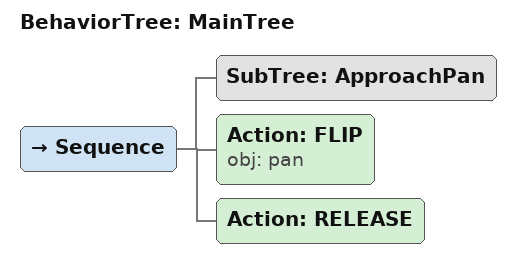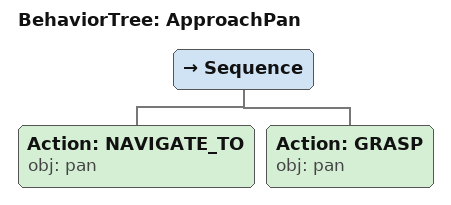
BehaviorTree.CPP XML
<root main_tree_to_execute="MainTree">
  <BehaviorTree ID="MainTree">
    <Sequence>
      <!-- Execute subtree ApproachPan -->
      <SubTree ID="ApproachPan" />
      <!-- Return pan upright (flip) -->
      <Action ID="FLIP" obj="pan" />
      <!-- Release -->
      <Action ID="RELEASE" />
    </Sequence>
  </BehaviorTree>
  <!-- Subtree definition ApproachPan -->
  <BehaviorTree ID="ApproachPan">
    <Sequence>
      <!-- Navigate to pan -->
      <Action ID="NAVIGATE_TO" obj="pan" />
      <!-- Grasp pan -->
      <Action ID="GRASP" obj="pan" />
    </Sequence>
  </BehaviorTree>
</root>
